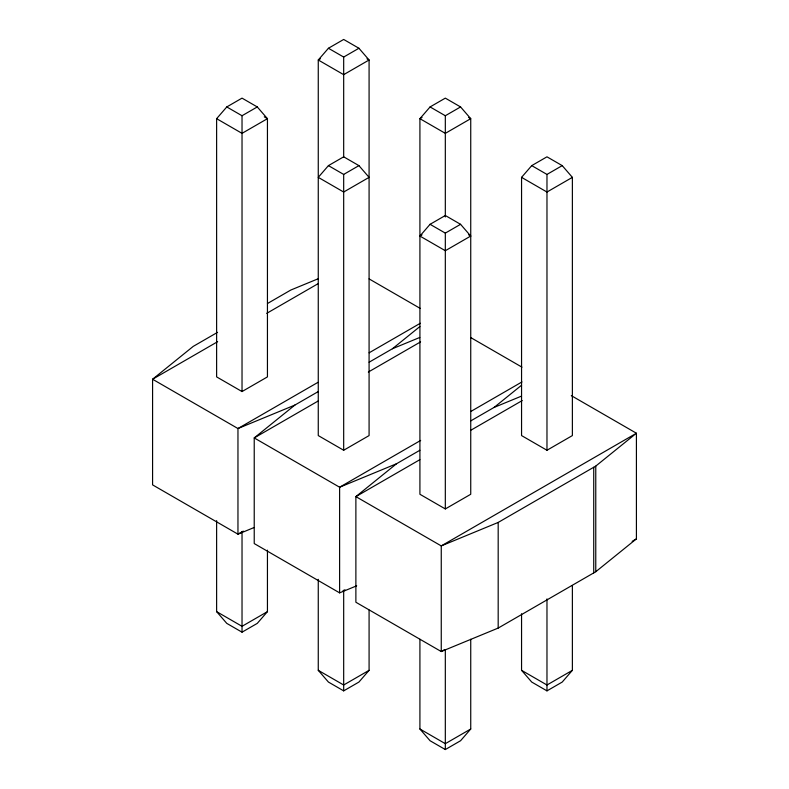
<?xml version="1.0" encoding="UTF-8"?>
<svg xmlns="http://www.w3.org/2000/svg" width="789" height="789" viewBox="0 0 789 789"><rect width="100%" height="100%" fill="white"/><g stroke="black" fill="none" stroke-linecap="round" stroke-linejoin="round"><path stroke-width="1.18" d="M216.62 118.675L226.778 106.939L242.026 98.132L257.273 106.939L267.441 118.675L267.441 376.895L242.026 391.561L216.62 376.895L216.62 118.675L242.026 133.351L267.441 118.675L264.266 116.841M328.431 48.257L318.263 59.994L318.263 435.577L343.679 450.253L369.084 435.577L369.084 59.994L358.926 48.257L343.679 39.45L328.431 48.257L343.679 57.055L358.926 48.257M328.431 165.621L318.263 177.357L343.679 192.033L369.084 177.357L358.926 165.621L343.679 156.824L328.431 165.621L343.679 174.428L358.926 165.621M430.074 106.939L419.916 118.675L419.916 494.269L445.321 508.935L470.737 494.269L470.737 118.675L460.569 106.939L445.321 98.132L430.074 106.939L445.321 115.736L460.569 106.939M419.916 236.049L430.074 224.313L445.321 215.505L460.569 224.313L470.737 236.049L445.321 250.715L419.916 236.049L422.026 234.826M521.559 177.357L531.727 165.621L546.974 156.824L562.222 165.621L572.38 177.357L572.38 435.577L546.974 450.253L521.559 435.577L521.559 177.357L546.974 192.033L572.38 177.357M267.441 550.16L267.441 611.643L257.273 623.379L242.026 632.176L226.778 623.379L216.62 611.643L216.62 520.651M369.084 610.075L369.084 670.325L358.926 682.061L343.679 690.868L328.431 682.061L318.263 670.325L318.263 579.333M470.737 639.248L470.737 729.006L460.569 740.743L445.321 749.55L430.074 740.743L419.916 729.006L419.916 639.248M572.38 585.477L572.38 670.325L562.222 682.061L546.974 690.868L531.727 682.061L521.559 670.325L521.559 613.763M318.243 391.581L294.889 405.063L254.226 437.925L254.226 543.562L339.615 592.855L356.687 585.813M369.114 362.21L392.468 348.728L419.886 326.557M419.886 450.263L396.532 463.745L355.878 496.616L355.878 602.244L441.258 651.546L498.184 628.074L595.764 571.729L636.417 538.867L636.417 433.23L571.315 395.644M470.757 420.892L494.111 407.41L521.539 385.249M444.454 649.692L441.258 651.546L441.258 545.909L498.184 522.436L595.764 466.092L636.417 433.23L441.258 545.909L355.878 496.616L419.866 459.671M320.383 58.771L318.263 59.994L343.679 74.659L369.084 59.994L366.974 58.771M226.778 106.939L242.026 115.736L257.273 106.939M422.026 117.453L419.916 118.675L445.321 133.351L470.737 118.675L468.617 117.453M217.567 332.337L193.236 346.381L152.583 379.243L152.583 484.88L237.962 534.173L253.9 527.604M267.461 303.528L290.816 290.036L318.145 278.773M217.636 341.686L152.583 379.243L237.962 428.535L294.889 405.063M266.692 313.361L317.878 283.803M430.074 224.313L445.321 233.11L460.569 224.313M531.727 165.621L546.974 174.428L562.222 165.621M317.947 382.359L237.962 428.535L237.962 534.173L243.298 531.096M369.134 352.801L420.33 323.253M318.214 400.98L254.226 437.925L339.615 487.227L396.532 463.745M368.335 372.043L420.596 341.874M420.665 440.43L339.615 487.227L339.615 592.855M470.786 411.493L521.973 381.935M471.053 430.113L522.239 400.565M267.441 611.643L242.026 626.308L216.62 611.643M342.811 591.01L344.941 589.778M369.084 670.325L343.679 685L318.263 670.325M632.157 541.333L636.417 538.867M470.737 729.006L445.321 743.682L419.916 729.006M572.38 670.325L546.974 685L521.559 670.325M392.468 348.728L419.787 337.455M494.111 407.41L521.44 396.147M468.617 234.826L470.737 236.049M369.084 278.892L420.32 308.469M470.737 337.574L521.963 367.151M595.764 466.092L595.764 571.729M593.732 467.266L593.732 572.903M546.974 174.428L546.974 450.253M546.974 598.92L546.974 690.868M498.184 522.436L498.184 628.074M445.321 115.736L445.321 216.965M445.321 233.11L445.321 508.935M445.321 650.235L445.321 749.55M343.679 57.055L343.679 157.05M343.679 174.428L343.679 450.253M343.679 590.32L343.679 690.868M242.026 115.736L242.026 391.561M242.026 531.628L242.026 632.176"/></g></svg>
